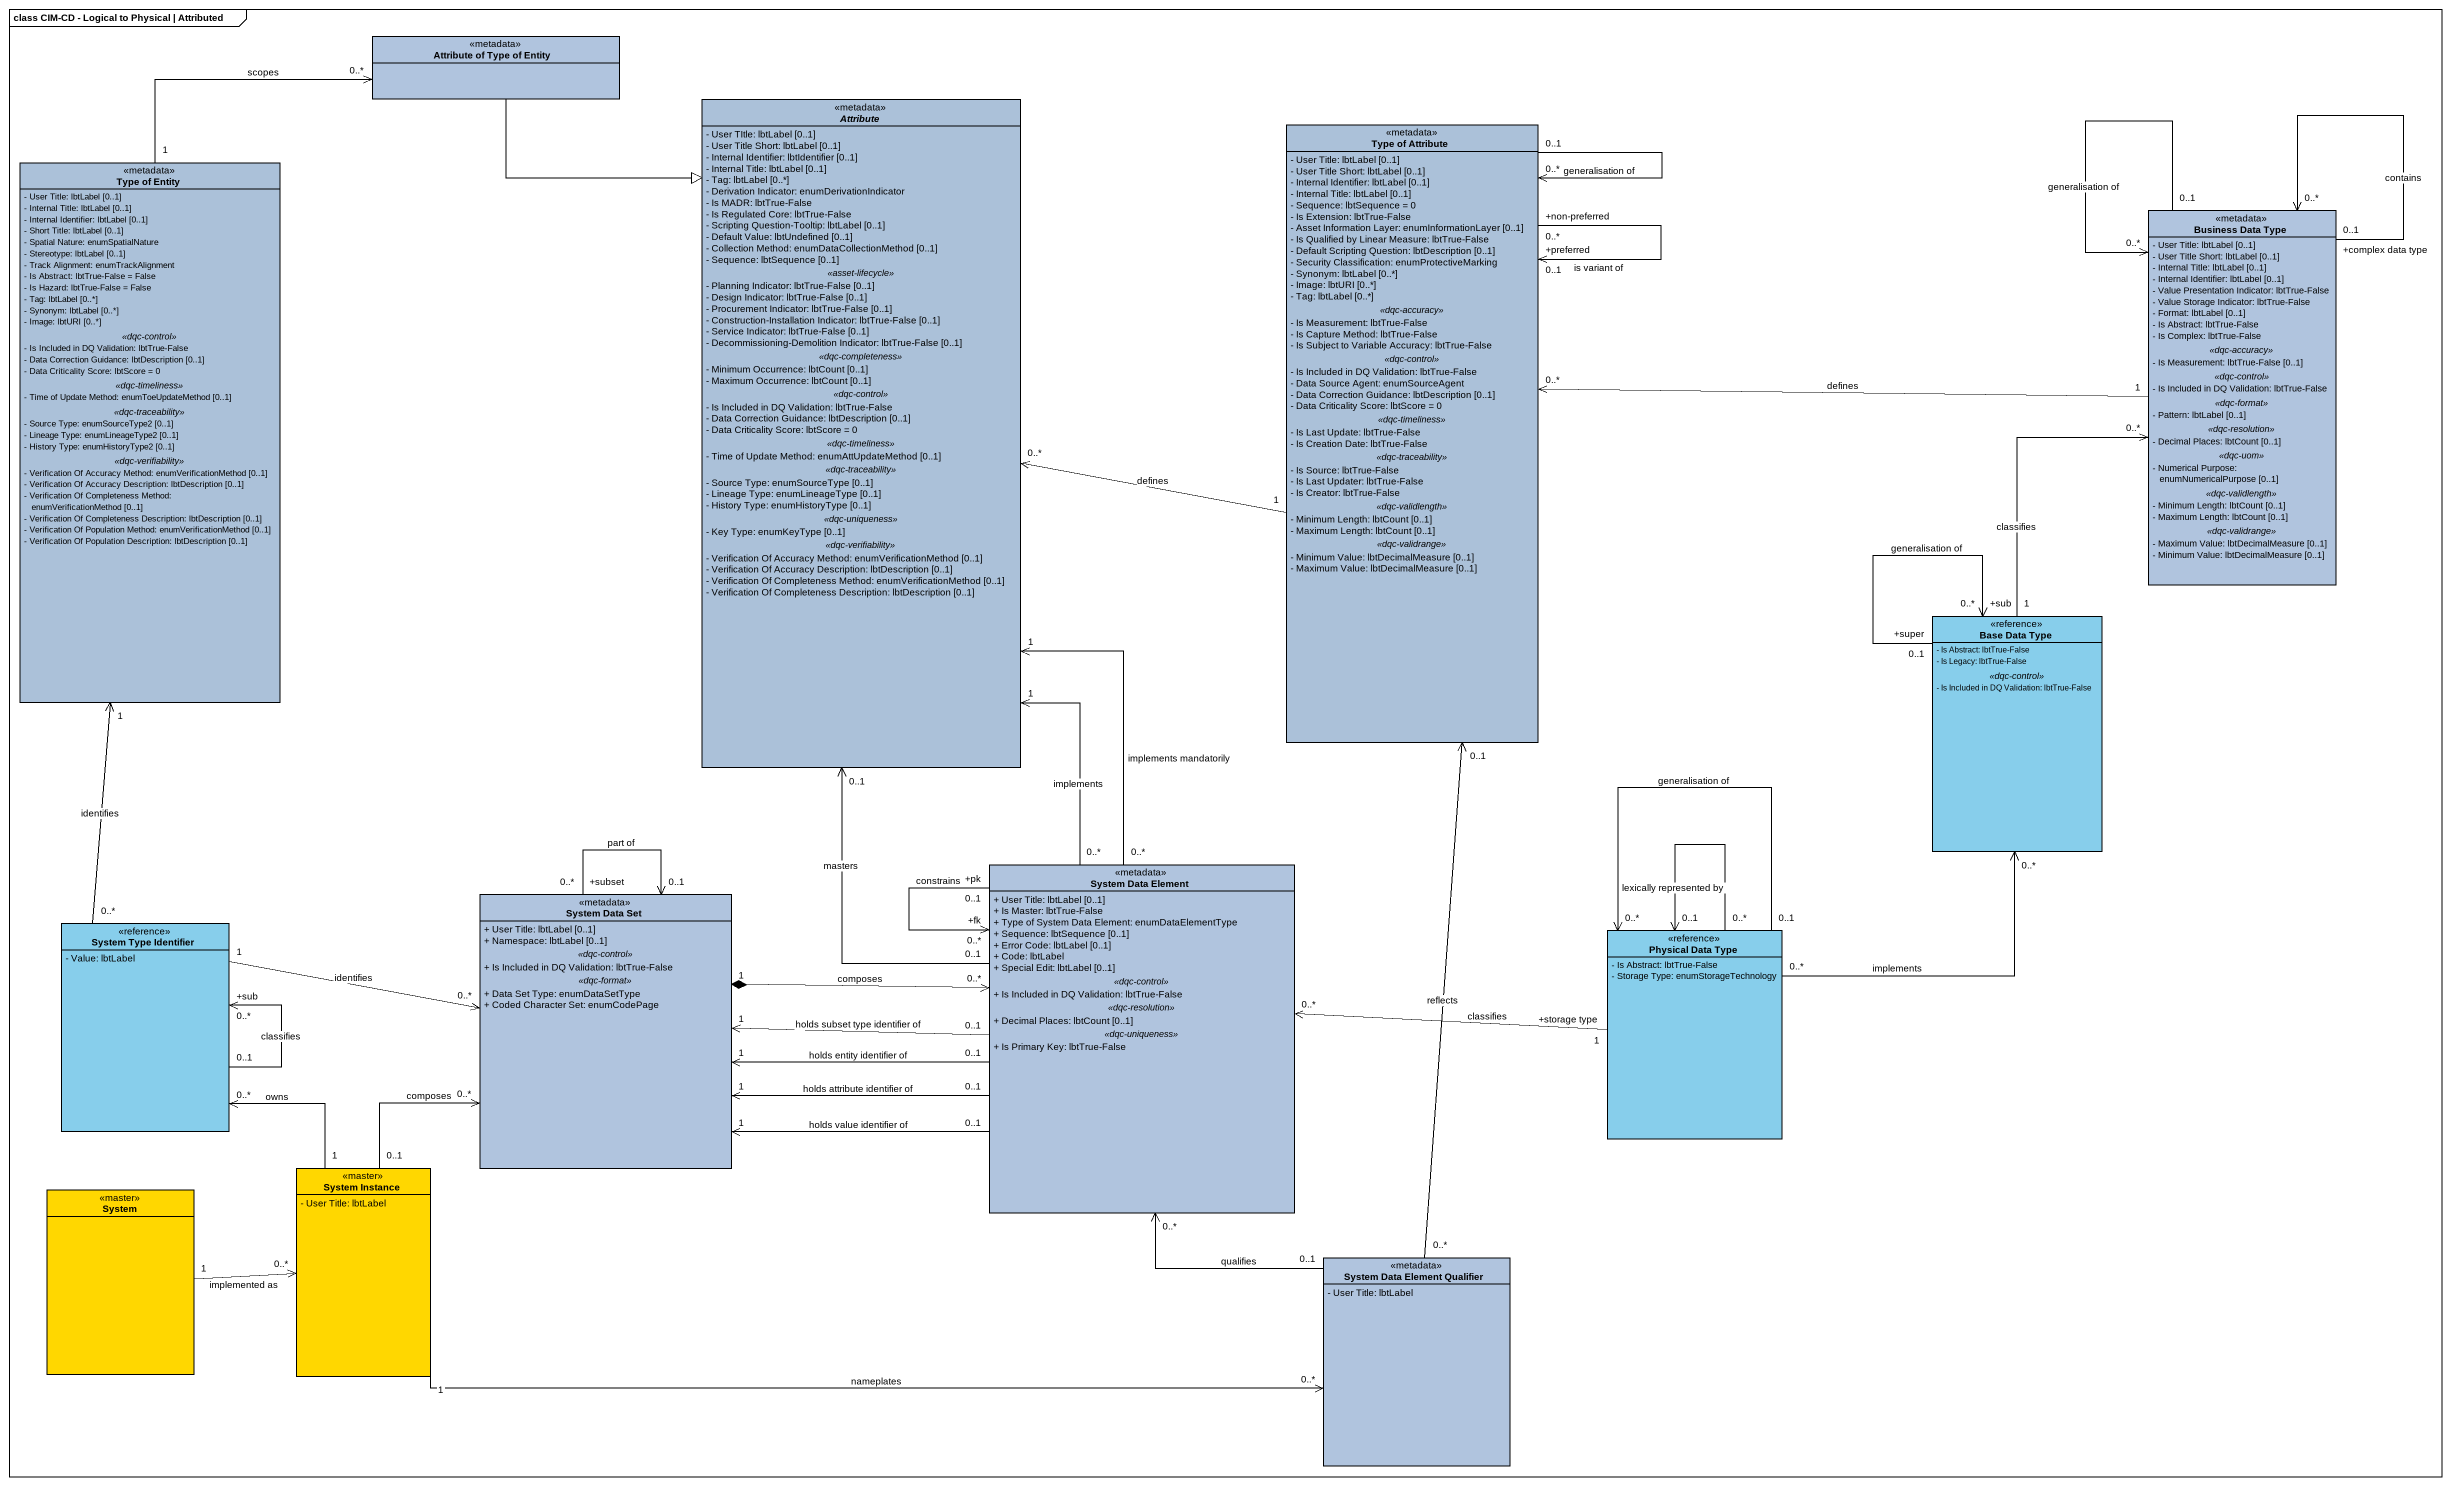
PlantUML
@startuml
mainframe class CIM-CD - Logical to Physical | Attributed
hide circle
hide empty members
skinparam classAttributeIconSize 0
class "Attribute of Type of Entity" as Attribute_of_Type_of_Entity <<metadata>> #B0C4DE
abstract class Attribute <<metadata>> #ABC1D9 {
  - User TItle: lbtLabel [0..1]
  - User Title Short: lbtLabel [0..1]
  - Internal Identifier: lbtIdentifier [0..1]
  - Internal Title: lbtLabel [0..1]
  - Tag: lbtLabel [0..*]
  - Derivation Indicator: enumDerivationIndicator
  - Is MADR: lbtTrue-False
  - Is Regulated Core: lbtTrue-False
  - Scripting Question-Tooltip: lbtLabel [0..1]
  - Default Value: lbtUndefined [0..1]
  - Collection Method: enumDataCollectionMethod [0..1]
  - Sequence: lbtSequence [0..1]
  .. <<asset-lifecycle>> ..
  - Planning Indicator: lbtTrue-False [0..1]
  - Design Indicator: lbtTrue-False [0..1]
  - Procurement Indicator: lbtTrue-False [0..1]
  - Construction-Installation Indicator: lbtTrue-False [0..1]
  - Service Indicator: lbtTrue-False [0..1]
  - Decommissioning-Demolition Indicator: lbtTrue-False [0..1]
  .. <<dqc-completeness>> ..
  - Minimum Occurrence: lbtCount [0..1]
  - Maximum Occurrence: lbtCount [0..1]
  .. <<dqc-control>> ..
  - Is Included in DQ Validation: lbtTrue-False
  - Data Correction Guidance: lbtDescription [0..1]
  - Data Criticality Score: lbtScore = 0
  .. <<dqc-timeliness>> ..
  - Time of Update Method: enumAttUpdateMethod [0..1]
  .. <<dqc-traceability>> ..
  - Source Type: enumSourceType [0..1]
  - Lineage Type: enumLineageType [0..1]
  - History Type: enumHistoryType [0..1]
  .. <<dqc-uniqueness>> ..
  - Key Type: enumKeyType [0..1]
  .. <<dqc-verifiability>> ..
  - Verification Of Accuracy Method: enumVerificationMethod [0..1]
  - Verification Of Accuracy Description: lbtDescription [0..1]
  - Verification Of Completeness Method: enumVerificationMethod [0..1]
  - Verification Of Completeness Description: lbtDescription [0..1]
}
class "Type of Attribute" as Type_of_Attribute <<metadata>> #ABC1D9 {
  - User Title: lbtLabel [0..1]
  - User Title Short: lbtLabel [0..1]
  - Internal Identifier: lbtLabel [0..1]
  - Internal Title: lbtLabel [0..1]
  - Sequence: lbtSequence = 0
  - Is Extension: lbtTrue-False
  - Asset Information Layer: enumInformationLayer [0..1]
  - Is Qualified by Linear Measure: lbtTrue-False
  - Default Scripting Question: lbtDescription [0..1]
  - Security Classification: enumProtectiveMarking
  - Synonym: lbtLabel [0..*]
  - Image: lbtURI [0..*]
  - Tag: lbtLabel [0..*]
  .. <<dqc-accuracy>> ..
  - Is Measurement: lbtTrue-False
  - Is Capture Method: lbtTrue-False
  - Is Subject to Variable Accuracy: lbtTrue-False
  .. <<dqc-control>> ..
  - Is Included in DQ Validation: lbtTrue-False
  - Data Source Agent: enumSourceAgent
  - Data Correction Guidance: lbtDescription [0..1]
  - Data Criticality Score: lbtScore = 0
  .. <<dqc-timeliness>> ..
  - Is Last Update: lbtTrue-False
  - Is Creation Date: lbtTrue-False
  .. <<dqc-traceability>> ..
  - Is Source: lbtTrue-False
  - Is Last Updater: lbtTrue-False
  - Is Creator: lbtTrue-False
  .. <<dqc-validlength>> ..
  - Minimum Length: lbtCount [0..1]
  - Maximum Length: lbtCount [0..1]
  .. <<dqc-validrange>> ..
  - Minimum Value: lbtDecimalMeasure [0..1]
  - Maximum Value: lbtDecimalMeasure [0..1]
}
class "Type of Entity" as Type_of_Entity <<metadata>> #ABC1D9 {
  - User Title: lbtLabel [0..1]
  - Internal Title: lbtLabel [0..1]
  - Internal Identifier: lbtLabel [0..1]
  - Short Title: lbtLabel [0..1]
  - Spatial Nature: enumSpatialNature
  - Stereotype: lbtLabel [0..1]
  - Track Alignment: enumTrackAlignment
  - Is Abstract: lbtTrue-False = False
  - Is Hazard: lbtTrue-False = False
  - Tag: lbtLabel [0..*]
  - Synonym: lbtLabel [0..*]
  - Image: lbtURI [0..*]
  .. <<dqc-control>> ..
  - Is Included in DQ Validation: lbtTrue-False
  - Data Correction Guidance: lbtDescription [0..1]
  - Data Criticality Score: lbtScore = 0
  .. <<dqc-timeliness>> ..
  - Time of Update Method: enumToeUpdateMethod [0..1]
  .. <<dqc-traceability>> ..
  - Source Type: enumSourceType2 [0..1]
  - Lineage Type: enumLineageType2 [0..1]
  - History Type: enumHistoryType2 [0..1]
  .. <<dqc-verifiability>> ..
  - Verification Of Accuracy Method: enumVerificationMethod [0..1]
  - Verification Of Accuracy Description: lbtDescription [0..1]
  - Verification Of Completeness Method: enumVerificationMethod [0..1]
  - Verification Of Completeness Description: lbtDescription [0..1]
  - Verification Of Population Method: enumVerificationMethod [0..1]
  - Verification Of Population Description: lbtDescription [0..1]
}
class "Business Data Type" as Business_Data_Type <<metadata>> #B0C4DE {
  - User Title: lbtLabel [0..1]
  - User Title Short: lbtLabel [0..1]
  - Internal Title: lbtLabel [0..1]
  - Internal Identifier: lbtLabel [0..1]
  - Value Presentation Indicator: lbtTrue-False
  - Value Storage Indicator: lbtTrue-False
  - Format: lbtLabel [0..1]
  - Is Abstract: lbtTrue-False
  - Is Complex: lbtTrue-False
  .. <<dqc-accuracy>> ..
  - Is Measurement: lbtTrue-False [0..1]
  .. <<dqc-control>> ..
  - Is Included in DQ Validation: lbtTrue-False
  .. <<dqc-format>> ..
  - Pattern: lbtLabel [0..1]
  .. <<dqc-resolution>> ..
  - Decimal Places: lbtCount [0..1]
  .. <<dqc-uom>> ..
  - Numerical Purpose: enumNumericalPurpose [0..1]
  .. <<dqc-validlength>> ..
  - Minimum Length: lbtCount [0..1]
  - Maximum Length: lbtCount [0..1]
  .. <<dqc-validrange>> ..
  - Maximum Value: lbtDecimalMeasure [0..1]
  - Minimum Value: lbtDecimalMeasure [0..1]
}
class "Base Data Type" as Base_Data_Type <<reference>> #87CEEB {
  - Is Abstract: lbtTrue-False
  - Is Legacy: lbtTrue-False
  .. <<dqc-control>> ..
  - Is Included in DQ Validation: lbtTrue-False
}
class "System Data Element" as System_Data_Element <<metadata>> #B0C4DE {
  + User Title: lbtLabel [0..1]
  + Is Master: lbtTrue-False
  + Type of System Data Element: enumDataElementType
  + Sequence: lbtSequence [0..1]
  + Error Code: lbtLabel [0..1]
  + Code: lbtLabel
  + Special Edit: lbtLabel [0..1]
  .. <<dqc-control>> ..
  + Is Included in DQ Validation: lbtTrue-False
  .. <<dqc-resolution>> ..
  + Decimal Places: lbtCount [0..1]
  .. <<dqc-uniqueness>> ..
  + Is Primary Key: lbtTrue-False
}
class "System Type Identifier" as System_Type_Identifier <<reference>> #87CEEB {
  - Value: lbtLabel
}
class "System Data Set" as System_Data_Set <<metadata>> #B0C4DE {
  + User Title: lbtLabel [0..1]
  + Namespace: lbtLabel [0..1]
  .. <<dqc-control>> ..
  + Is Included in DQ Validation: lbtTrue-False
  .. <<dqc-format>> ..
  + Data Set Type: enumDataSetType
  + Coded Character Set: enumCodePage
}
class "Physical Data Type" as Physical_Data_Type <<reference>> #87CEEB {
  - Is Abstract: lbtTrue-False
  - Storage Type: enumStorageTechnology
}
class "System Instance" as System_Instance <<master>> #FFD700 {
  - User Title: lbtLabel
}
class System <<master>> #FFD700
class "System Data Element Qualifier" as System_Data_Element_2 <<metadata>> #B0C4DE {
  - User Title: lbtLabel
}
Attribute_of_Type_of_Entity --|> Attribute
Attribute "1" <-- "0..*" System_Data_Element : implements
Attribute "0..1" <-- "0..1" System_Data_Element : masters
Type_of_Attribute "1" -left-> "0..*" Attribute : defines
Type_of_Attribute "+preferred\n0..1" <-- "+non-preferred\n0..*" Type_of_Attribute : is variant of
Type_of_Attribute "0..*" <-- "0..1" Type_of_Attribute : generalisation of
Type_of_Entity "1" -up-> "0..*" Attribute_of_Type_of_Entity : scopes
Type_of_Entity "1" <-- "0..*" System_Type_Identifier : identifies
Business_Data_Type "1" -left-> "0..*" Type_of_Attribute : defines
Business_Data_Type "0..1" --> "0..*" Business_Data_Type : generalisation of
Business_Data_Type "+complex data type\n0..1" --> "0..*" Business_Data_Type : contains
Base_Data_Type "1" -up-> "0..*" Business_Data_Type : classifies
Base_Data_Type "+sub\n0..*" <-- "+super\n0..1" Base_Data_Type : generalisation of
System_Data_Element "0..*" -up-> "1" Attribute : implements mandatorily
System_Data_Element "+pk\n0..1" --> "+fk\n0..*" System_Data_Element : constrains
System_Data_Element "0..1" -left-> "1" System_Data_Set : holds subset type identifier of
System_Data_Element "0..1" -left-> "1" System_Data_Set : holds value identifier of
System_Data_Element "0..*" <-left-* "1" System_Data_Set : composes
System_Data_Element "0..1" -left-> "1" System_Data_Set : holds attribute identifier of
System_Data_Element "0..1" -left-> "1" System_Data_Set : holds entity identifier of
System_Data_Element "0..*" <-- "0..1" System_Data_Element_2 : qualifies
System_Type_Identifier "0..1" --> "+sub\n0..*" System_Type_Identifier : classifies
System_Data_Set "0..*" <-left- "1" System_Type_Identifier : identifies
System_Data_Set "0..1" <-- "+subset\n0..*" System_Data_Set : part of
System_Data_Set "0..*" <-- "0..1" System_Instance : composes
Physical_Data_Type "0..*" -up-> "0..*" Base_Data_Type : implements
Physical_Data_Type "+storage type\n1" -left-> "0..*" System_Data_Element : classifies
Physical_Data_Type "0..1" --> "0..*" Physical_Data_Type : generalisation of
Physical_Data_Type "0..*" --> "0..1" Physical_Data_Type : lexically represented by
System_Instance "1" -up-> "0..*" System_Type_Identifier : owns
System "1" -right-> "0..*" System_Instance : implemented as
System_Data_Element_2 "0..*" -up-> "0..1" Type_of_Attribute : reflects
System_Data_Element_2 "0..*" <-left- "1" System_Instance : nameplates
@enduml
